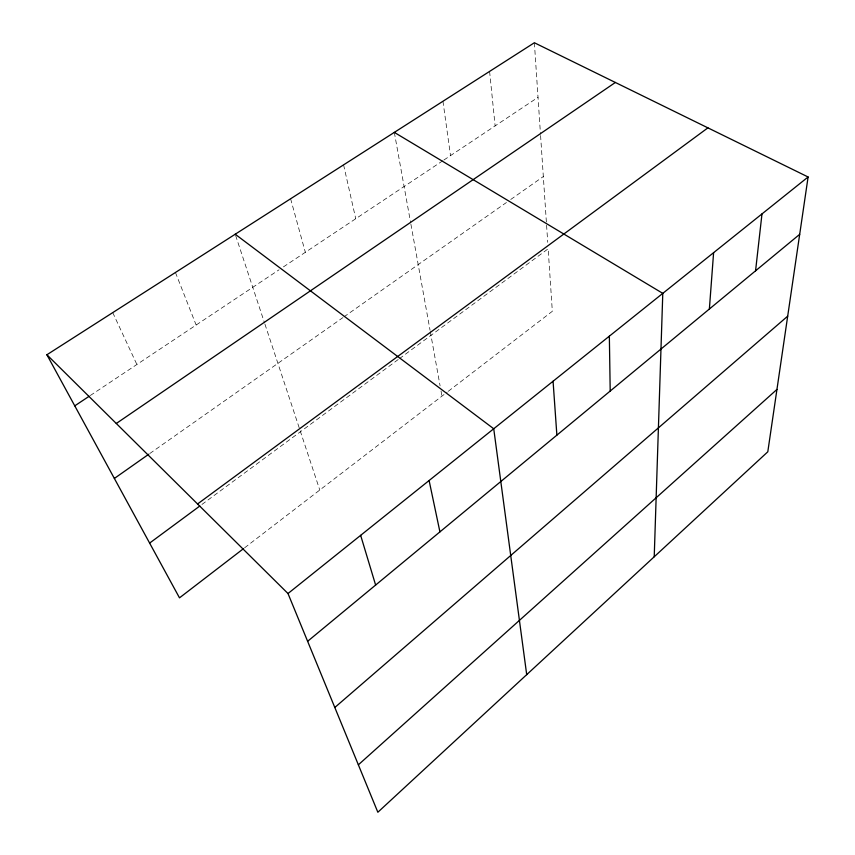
<?xml version="1.0" encoding="UTF-8"?>
<svg xmlns="http://www.w3.org/2000/svg" width="855" height="855" viewBox="0 0 855 855"><rect width="100%" height="100%" fill="white"/><g stroke="black" fill="none" stroke-linecap="round" stroke-linejoin="round"><path stroke-width="0.64" stroke-dasharray="4.28 3.21" d="M244.648 547.777L447.229 392.082M448.287 391.28L552.33 311.305L548.151 248.805L399.809 358.352M201.951 504.45L398.729 359.143M149.785 453.524L342.823 317.665M343.902 316.895L506.406 202.528M510.745 199.471L543.32 176.547M90.299 395.512L279.051 269.806M283.433 266.888L442.783 160.761M443.884 160.024L538.03 97.331M112.742 312.609L136.875 364.487M175.446 272.489L196.137 325.018M235.627 235.499L264.548 322.966M264.954 324.195L319.781 490.033M290.604 198.777L305.342 252.289M343.582 164.865L355.744 218.72M394.326 132.386L410.678 222.941M410.913 224.245L430.054 330.265M430.279 331.526L440.09 385.872M441.02 391.013L441.95 396.143M442.954 101.264L450.521 155.599M489.594 71.414L495.13 125.899M534.375 42.75L540.488 134.214M540.584 135.528L547.724 242.307"/><path stroke-width="1.28" d="M654.225 556.776L662.785 293.361L394.326 132.386M709.372 309.018L713.604 252.663M755.564 270.821L761.987 213.921M808.103 176.985L767.801 451.793L377.846 812.25L287.996 593.53L46.897 354.761L534.375 42.75L808.103 176.985L287.996 593.53M358.363 764.819L776.939 389.442M334.807 707.491L787.69 316.168M307.618 641.303L799.692 234.323M243.611 548.568L179.497 597.848L46.897 354.761M197.558 503.969L707.908 127.855M149.625 543.085L199.814 506.021M114.367 478.447L148.706 454.272M116.291 423.482L615.365 82.465M74.77 405.847L89.187 396.25M235.211 234.227L493.73 428.761L526.701 674.648M360.65 535.348L375.623 585.055M429.103 480.51L439.919 531.874M553.067 381.234L556.872 435.142M609.348 336.165L610.203 391.045"/></g></svg>
